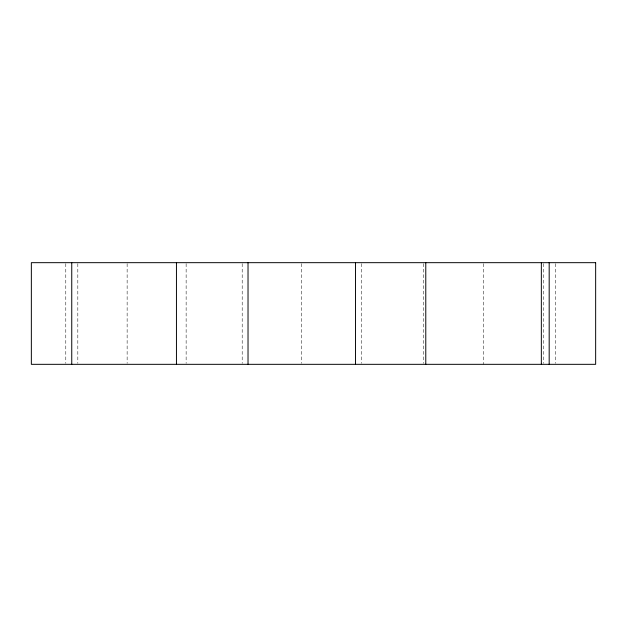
<?xml version="1.0" encoding="UTF-8"?>
<svg xmlns="http://www.w3.org/2000/svg" width="627" height="627" viewBox="0 0 627 627"><rect width="100%" height="100%" fill="white"/><g stroke="black" fill="none" stroke-linecap="round" stroke-linejoin="round"><path stroke-width="0.47" stroke-dasharray="3.13 2.35" d="M555.248 263.646L555.248 363.354M543.57 263.646L543.57 363.354M483.566 263.646L483.566 364.326M423.562 263.646L423.562 363.354M361.309 263.646L361.309 363.354M301.752 263.646L301.752 363.354M242.194 263.646L242.194 363.354M186.133 263.646L186.133 363.354M127.132 263.646L127.132 363.354M77.819 263.646L77.819 363.354M65.788 263.646L65.788 363.354"/><path stroke-width="0.94" d="M549.181 262.674L549.181 364.326M541.344 262.674L541.344 364.326M425.78 262.674L425.78 364.326M355.478 262.674L355.478 364.326M248.026 262.674L248.026 364.326M176.446 262.674L176.446 364.326M71.752 262.674L71.752 364.326M595.65 262.674L31.35 262.674L31.35 364.326L595.65 364.326L595.65 262.674"/></g></svg>
